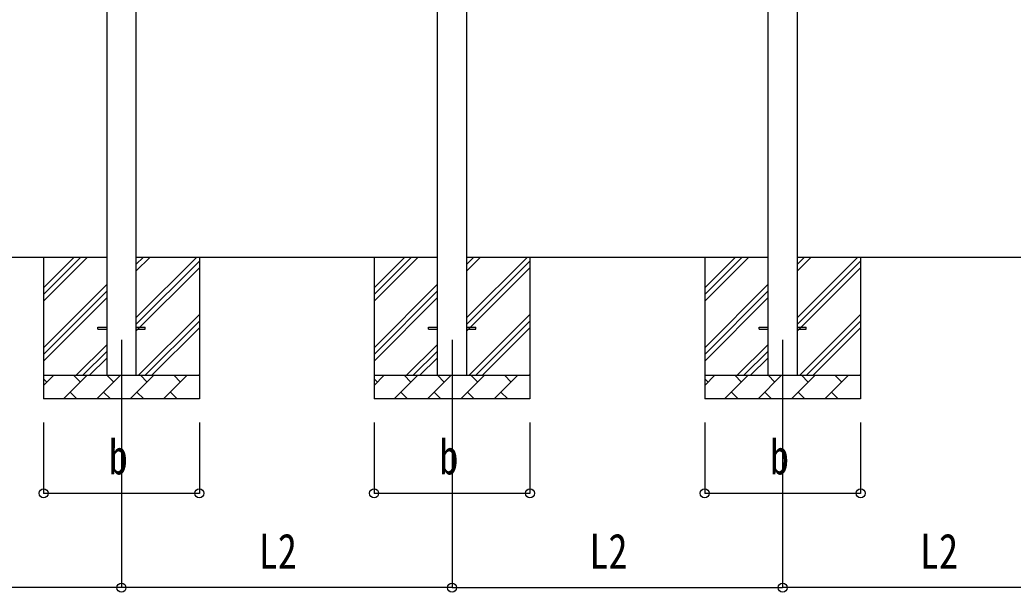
# Model space of a CAD drawing. Units: millimetres, scale not verified. Extents: x -18922 to 18922, y -13365 to 13365.
# Drawn here: x -5244 to -1037, y -7477 to -5051 of the extents above; entities that cross this region are included whole.
import ezdxf
from ezdxf.enums import TextEntityAlignment as Align

# ---------------------------------------------------------------- set-up
doc = ezdxf.new("R2010")
doc.units = ezdxf.units.MM
doc.header["$LTSCALE"] = 50
for name, color, linetype in [('0-4_YKK_12', 2, 'Continuous'), ('0-5_YKK_13', 4, 'Continuous'), ('0-6_YKK_A1', 4, 'Continuous'), ('0-7_YKK_D', 6, 'Continuous')]:
    doc.layers.add(name, color=color, linetype=linetype)
doc.styles.add('ＭＳ ゴシック', font='')
doc.styles.get('ＭＳ ゴシック').set_extended_font_data('MS Gothic')

msp = doc.modelspace()

# ---------------------------------------------------------------- linework, layer by layer
at = {"layer": '0-4_YKK_12'}
for p, q in [((-4813.41, -6407.5), (-4813.41, -7007.5)), ((-3413.41, -6407.5), (-3413.41, -7007.5)), ((-2013.41, -6407.5), (-2013.41, -7007.5))]:
    msp.add_line(p, q, dxfattribs=at)
at = {"layer": '0-5_YKK_13'}
for p, q in [((-4913.41, -6353), (-4875.91, -6353)), ((-4913.41, -6362), (-4913.41, -6353)), ((-4913.41, -6362), (-4875.91, -6362)), ((-4750.91, -6353), (-4713.41, -6353)), ((-4750.91, -6362), (-4713.41, -6362)), ((-4713.41, -6362), (-4713.41, -6353)), ((-3513.41, -6353), (-3475.91, -6353)), ((-3513.41, -6362), (-3513.41, -6353)), ((-3513.41, -6362), (-3475.91, -6362)), ((-3350.91, -6353), (-3313.41, -6353)), ((-3350.91, -6362), (-3313.41, -6362)), ((-3313.41, -6362), (-3313.41, -6353)), ((-2113.41, -6353), (-2075.91, -6353)), ((-2113.41, -6362), (-2113.41, -6353)), ((-2113.41, -6362), (-2075.91, -6362)), ((-1950.91, -6353), (-1913.41, -6353)), ((-1950.91, -6362), (-1913.41, -6362)), ((-1913.41, -6362), (-1913.41, -6353))]:
    msp.add_line(p, q, dxfattribs=at)
at = {"layer": '0-6_YKK_A1'}
for p, q in [((-3475.91, -3700), (-3475.91, -6557.5)), ((-3350.91, -6557.5), (-3350.91, -3700)), ((-2075.91, -3680), (-2075.91, -6557.5)), ((-1950.91, -6557.5), (-1950.91, -3680)), ((-4875.91, -3720), (-4875.91, -6557.5)), ((-4750.91, -6557.5), (-4750.91, -3720)), ((-4875.91, -6057.5), (-6150.91, -6057.5)), ((-5143.41, -6057.5), (-5143.41, -6657.5)), ((-5143.41, -6242.55), (-4958.36, -6057.5)), ((-5143.41, -6214.27), (-4986.64, -6057.5)), ((-5143.41, -6185.98), (-5014.93, -6057.5)), ((-3475.91, -6057.5), (-4750.91, -6057.5)), ((-4750.91, -6312.6), (-4495.81, -6057.5)), ((-4750.91, -6114.61), (-4693.8, -6057.5)), ((-4750.91, -6086.32), (-4722.09, -6057.5)), ((-4750.91, -6340.88), (-4483.41, -6073.38)), ((-4483.41, -6057.5), (-4483.41, -6657.5)), ((-3743.41, -6057.5), (-3743.41, -6657.5)), ((-3743.41, -6242.55), (-3558.36, -6057.5)), ((-3743.41, -6214.27), (-3586.64, -6057.5)), ((-3743.41, -6185.98), (-3614.93, -6057.5)), ((-2075.91, -6057.5), (-3350.91, -6057.5)), ((-3350.91, -6312.6), (-3095.81, -6057.5)), ((-3350.91, -6114.61), (-3293.8, -6057.5)), ((-3350.91, -6086.32), (-3322.09, -6057.5)), ((-3350.91, -6340.88), (-3083.41, -6073.38)), ((-3083.41, -6057.5), (-3083.41, -6657.5)), ((-2343.41, -6057.5), (-2343.41, -6657.5)), ((-2343.41, -6242.55), (-2158.36, -6057.5)), ((-2343.41, -6214.27), (-2186.64, -6057.5)), ((-2343.41, -6185.98), (-2214.93, -6057.5)), ((-675.91, -6057.5), (-1950.91, -6057.5)), ((-1950.91, -6312.6), (-1695.81, -6057.5)), ((-1950.91, -6114.61), (-1893.8, -6057.5)), ((-1950.91, -6086.32), (-1922.09, -6057.5)), ((-1950.91, -6340.88), (-1683.41, -6073.38)), ((-1683.41, -6057.5), (-1683.41, -6657.5)), ((-4750.91, -6369.17), (-4483.41, -6101.67)), ((-3350.91, -6369.17), (-3083.41, -6101.67)), ((-1950.91, -6369.17), (-1683.41, -6101.67)), ((-5143.41, -6440.54), (-4875.91, -6173.04)), ((-3743.41, -6440.54), (-3475.91, -6173.04)), ((-2343.41, -6440.54), (-2075.91, -6173.04)), ((-5143.41, -6468.82), (-4875.91, -6201.32)), ((-3743.41, -6468.82), (-3475.91, -6201.32)), ((-2343.41, -6468.82), (-2075.91, -6201.32)), ((-5143.41, -6497.11), (-4875.91, -6229.61)), ((-3743.41, -6497.11), (-3475.91, -6229.61)), ((-2343.41, -6497.11), (-2075.91, -6229.61)), ((-4741.25, -6557.5), (-4483.41, -6299.66)), ((-3341.25, -6557.5), (-3083.41, -6299.66)), ((-1941.25, -6557.5), (-1683.41, -6299.66)), ((-4712.97, -6557.5), (-4483.41, -6327.94)), ((-3312.97, -6557.5), (-3083.41, -6327.94)), ((-1912.97, -6557.5), (-1683.41, -6327.94)), ((-4684.69, -6557.5), (-4483.41, -6356.23)), ((-3284.69, -6557.5), (-3083.41, -6356.23)), ((-1884.69, -6557.5), (-1683.41, -6356.23)), ((-5005.81, -6557.5), (-4875.91, -6427.6)), ((-3605.81, -6557.5), (-3475.91, -6427.6)), ((-2205.81, -6557.5), (-2075.91, -6427.6)), ((-4977.53, -6557.5), (-4875.91, -6455.88)), ((-3577.53, -6557.5), (-3475.91, -6455.88)), ((-2177.53, -6557.5), (-2075.91, -6455.88)), ((-4949.24, -6557.5), (-4875.91, -6484.17)), ((-3549.24, -6557.5), (-3475.91, -6484.17)), ((-2149.24, -6557.5), (-2075.91, -6484.17)), ((-5143.41, -6557.5), (-4483.41, -6557.5)), ((-5143.41, -6600.39), (-5100.52, -6557.5)), ((-5059.1, -6657.5), (-4959.1, -6557.5)), ((-4987.65, -6586.05), (-5016.2, -6557.5)), ((-4917.67, -6657.5), (-4817.67, -6557.5)), ((-4846.23, -6586.05), (-4874.78, -6557.5)), ((-4776.25, -6657.5), (-4676.25, -6557.5)), ((-4704.81, -6586.05), (-4733.36, -6557.5)), ((-4634.83, -6657.5), (-4534.83, -6557.5)), ((-4563.39, -6586.05), (-4591.94, -6557.5)), ((-4486.7, -6557.5), (-4483.41, -6554.22)), ((-3743.41, -6557.5), (-3083.41, -6557.5)), ((-3743.41, -6600.39), (-3700.52, -6557.5)), ((-3659.1, -6657.5), (-3559.1, -6557.5)), ((-3587.65, -6586.05), (-3616.2, -6557.5)), ((-3517.67, -6657.5), (-3417.67, -6557.5)), ((-3446.23, -6586.05), (-3474.78, -6557.5)), ((-3376.25, -6657.5), (-3276.25, -6557.5)), ((-3304.81, -6586.05), (-3333.36, -6557.5)), ((-3234.83, -6657.5), (-3134.83, -6557.5)), ((-3163.39, -6586.05), (-3191.94, -6557.5)), ((-3086.7, -6557.5), (-3083.41, -6554.22)), ((-2343.41, -6557.5), (-1683.41, -6557.5)), ((-2343.41, -6600.39), (-2300.52, -6557.5)), ((-2259.1, -6657.5), (-2159.1, -6557.5)), ((-2187.65, -6586.05), (-2216.2, -6557.5)), ((-2117.67, -6657.5), (-2017.67, -6557.5)), ((-2046.23, -6586.05), (-2074.78, -6557.5)), ((-1976.25, -6657.5), (-1876.25, -6557.5)), ((-1904.81, -6586.05), (-1933.36, -6557.5)), ((-1834.83, -6657.5), (-1734.83, -6557.5)), ((-1763.39, -6586.05), (-1791.94, -6557.5)), ((-1686.7, -6557.5), (-1683.41, -6554.22)), ((-5129.07, -6586.05), (-5143.41, -6571.71)), ((-3729.07, -6586.05), (-3743.41, -6571.71)), ((-2329.07, -6586.05), (-2343.41, -6571.71)), ((-5030.54, -6628.95), (-5001.99, -6657.5)), ((-4889.12, -6628.95), (-4860.57, -6657.5)), ((-4747.7, -6628.95), (-4719.15, -6657.5)), ((-4606.28, -6628.95), (-4577.73, -6657.5)), ((-3630.54, -6628.95), (-3601.99, -6657.5)), ((-3489.12, -6628.95), (-3460.57, -6657.5)), ((-3347.7, -6628.95), (-3319.15, -6657.5)), ((-3206.28, -6628.95), (-3177.73, -6657.5)), ((-2230.54, -6628.95), (-2201.99, -6657.5)), ((-2089.12, -6628.95), (-2060.57, -6657.5)), ((-1947.7, -6628.95), (-1919.15, -6657.5)), ((-1806.28, -6628.95), (-1777.73, -6657.5)), ((-4483.41, -6657.5), (-5143.41, -6657.5)), ((-3083.41, -6657.5), (-3743.41, -6657.5)), ((-1683.41, -6657.5), (-2343.41, -6657.5))]:
    msp.add_line(p, q, dxfattribs=at)
at = {"layer": '0-7_YKK_D'}
for p, q in [((-5143.41, -6757.5), (-5143.41, -7058.5)), ((-4813.41, -6757.5), (-4813.41, -7458.5)), ((-4813.41, -6757.5), (-4813.41, -7458.5)), ((-4483.41, -6757.5), (-4483.41, -7058.5)), ((-3743.41, -6757.5), (-3743.41, -7058.5)), ((-3413.41, -6757.5), (-3413.41, -7458.5)), ((-3413.41, -6757.5), (-3413.41, -7458.5)), ((-3083.41, -6757.5), (-3083.41, -7058.5)), ((-2343.41, -6757.5), (-2343.41, -7058.5)), ((-2013.41, -6757.5), (-2013.41, -7458.5)), ((-2013.41, -6757.5), (-2013.41, -7458.5)), ((-1683.41, -6757.5), (-1683.41, -7058.5)), ((-5143.41, -7057.5), (-4483.41, -7057.5)), ((-3743.41, -7057.5), (-3083.41, -7057.5)), ((-2343.41, -7057.5), (-1683.41, -7057.5)), ((-4813.41, -7457.5), (-6213.41, -7457.5)), ((-3413.41, -7457.5), (-4813.41, -7457.5)), ((-3413.41, -7457.5), (-2013.41, -7457.5)), ((-613.41, -7457.5), (-2013.41, -7457.5))]:
    msp.add_line(p, q, dxfattribs=at)
for centre in [(-5143.41, -7057.5), (-4483.41, -7057.5), (-3743.41, -7057.5), (-3083.41, -7057.5), (-2343.41, -7057.5), (-1683.41, -7057.5), (-4813.41, -7457.5), (-4813.41, -7457.5), (-3413.41, -7457.5), (-3413.41, -7457.5), (-2013.41, -7457.5), (-2013.41, -7457.5)]:
    msp.add_circle(centre, 19.12, dxfattribs=at)

# ---------------------------------------------------------------- texts
at = {"layer": '0-7_YKK_D', "style": 'ＭＳ ゴシック', "width": 0.8}
for s, p in [('b', (-4867.41, -7021.5)), ('b', (-3467.41, -7021.5)), ('b', (-2067.41, -7021.5)), ('L2', (-4232.21, -7421.5)), ('L2', (-2832.21, -7421.5)), ('L2', (-1432.21, -7421.5))]:
    msp.add_text(s, height=148.5, dxfattribs=at).set_placement(p, align=Align.BOTTOM_LEFT)

doc.saveas('drawing.dxf')
